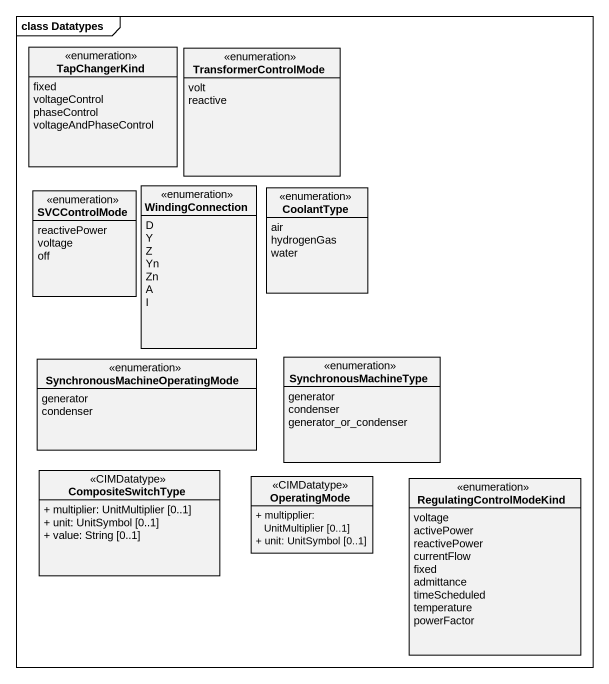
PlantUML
@startuml
mainframe class Datatypes
hide circle
hide empty members
skinparam classAttributeIconSize 0
enum TapChangerKind {
  fixed
  voltageControl
  phaseControl
  voltageAndPhaseControl
}
enum TransformerControlMode {
  volt
  reactive
}
enum SVCControlMode {
  reactivePower
  voltage
  off
}
enum WindingConnection {
  D
  Y
  Z
  Yn
  Zn
  A
  I
}
enum CoolantType {
  air
  hydrogenGas
  water
}
enum "SynchronousMachineOperatingMode" as SynchronousMachineOperatingM {
  generator
  condenser
}
enum SynchronousMachineType {
  generator
  condenser
  generator_or_condenser
}
class CompositeSwitchType <<CIMDatatype>> {
  + multiplier: UnitMultiplier [0..1]
  + unit: UnitSymbol [0..1]
  + value: String [0..1]
}
class OperatingMode <<CIMDatatype>> {
  + multipplier: UnitMultiplier [0..1]
  + unit: UnitSymbol [0..1]
}
enum RegulatingControlModeKind {
  voltage
  activePower
  reactivePower
  currentFlow
  fixed
  admittance
  timeScheduled
  temperature
  powerFactor
}
@enduml
